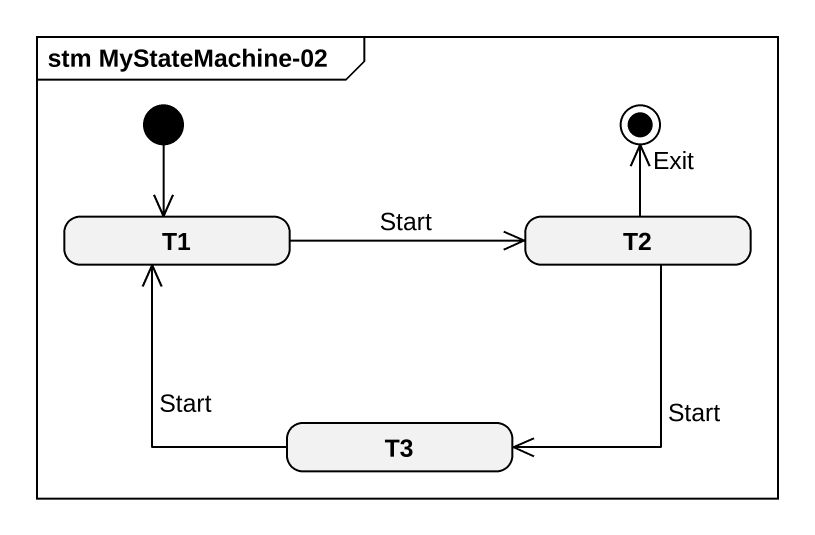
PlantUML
@startuml
mainframe stm MyStateMachine-02
hide empty description
state T1
state T2
state T3
[*] --> T1
T1 -right-> T2 : Start
T2 --> T3 : Start
T3 -up-> T1 : Start
T2 -up-> [*] : Exit
@enduml
